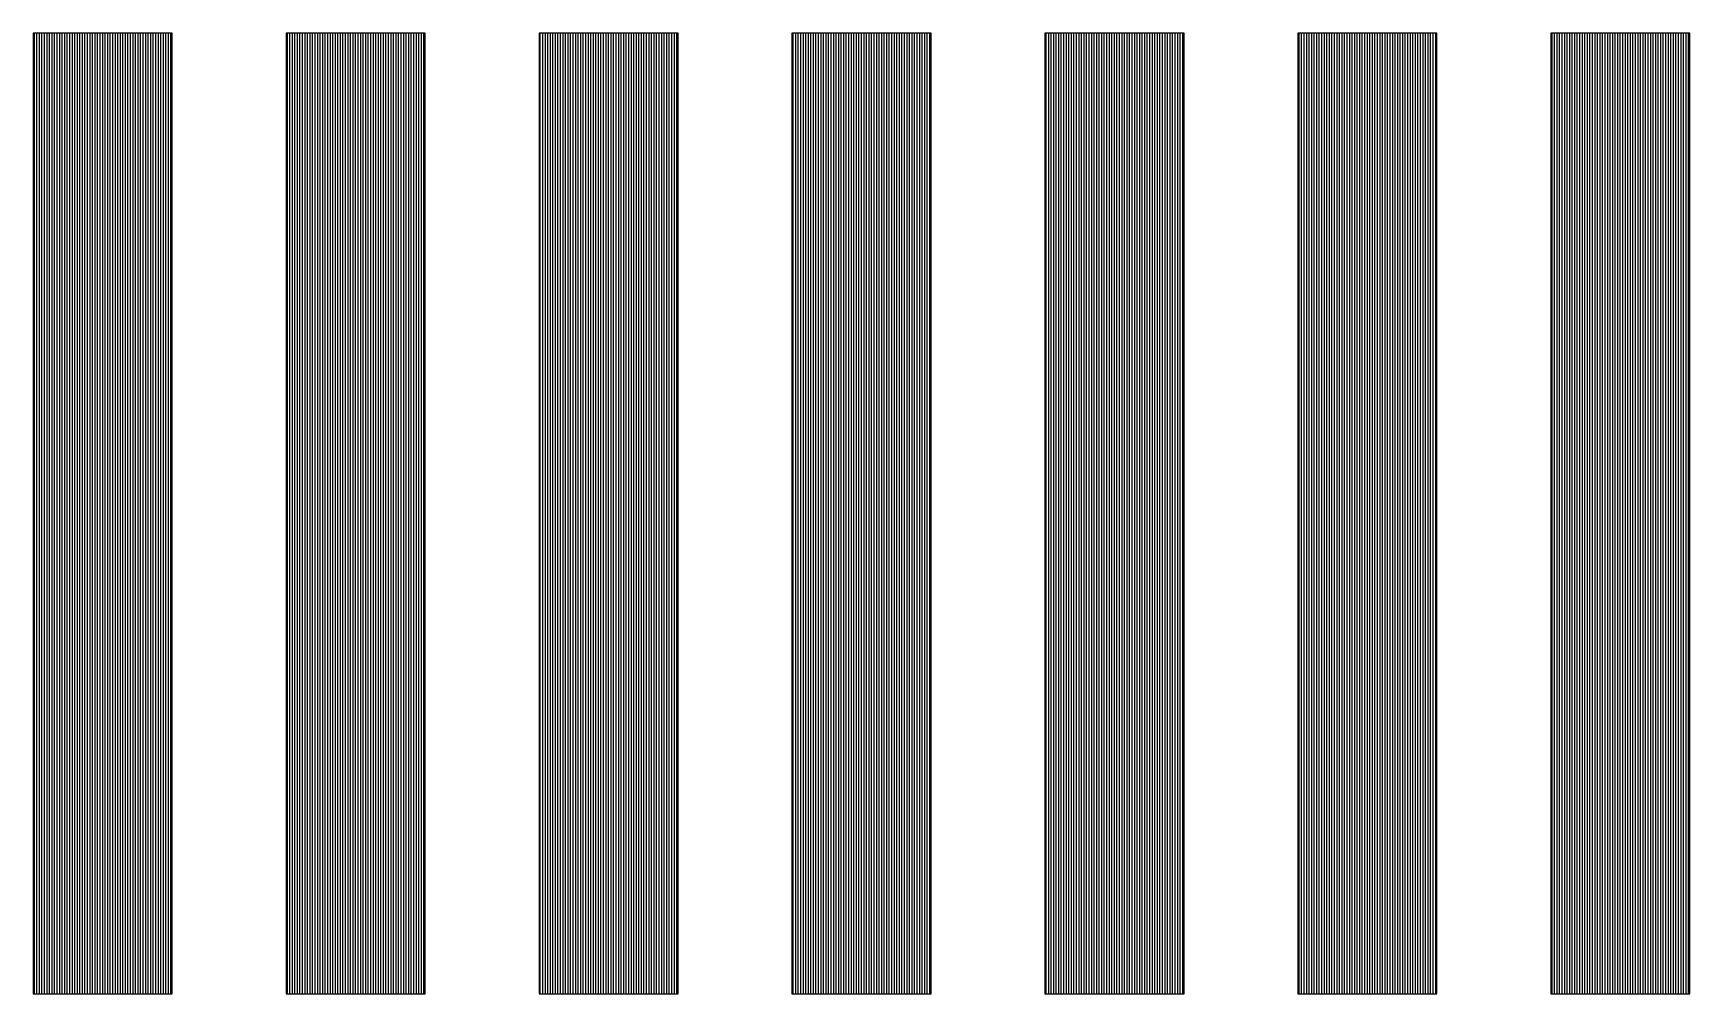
# Model space of a CAD drawing. Header units: millimetres. Extents: x 307.3 to 340, y -229.4 to -210.4.
import ezdxf

# ---------------------------------------------------------------- set-up
doc = ezdxf.new("R2010")
doc.units = ezdxf.units.MM
for name, color, linetype in [('fill', 4, 'Continuous'), ('outline_1', 3, 'Continuous'), ('outline_2', 3, 'Continuous'), ('outline_3', 3, 'Continuous'), ('outline_4', 3, 'Continuous'), ('outline_5', 3, 'Continuous'), ('outline_6', 3, 'Continuous'), ('outline_7', 3, 'Continuous')]:
    doc.layers.add(name, color=color, linetype=linetype)

msp = doc.modelspace()

# ---------------------------------------------------------------- linework, layer by layer
at = {"layer": 'fill'}
for points in [[(307.283, -229.381), (307.283, -210.381)], [(307.333, -229.381), (307.333, -210.381)], [(307.383, -229.381), (307.383, -210.381)], [(307.433, -229.381), (307.433, -210.381)], [(307.483, -229.381), (307.483, -210.381)], [(307.533, -229.381), (307.533, -210.381)], [(307.583, -229.381), (307.583, -210.381)], [(307.633, -229.381), (307.633, -210.381)], [(307.683, -229.381), (307.683, -210.381)], [(307.733, -229.381), (307.733, -210.381)], [(307.783, -229.381), (307.783, -210.381)], [(307.833, -229.381), (307.833, -210.381)], [(307.883, -229.381), (307.883, -210.381)], [(307.933, -229.381), (307.933, -210.381)], [(307.983, -229.381), (307.983, -210.381)], [(308.033, -229.381), (308.033, -210.381)], [(308.083, -229.381), (308.083, -210.381)], [(308.133, -229.381), (308.133, -210.381)], [(308.183, -229.381), (308.183, -210.381)], [(308.233, -229.381), (308.233, -210.381)], [(308.283, -229.381), (308.283, -210.381)], [(308.333, -229.381), (308.333, -210.381)], [(308.383, -229.381), (308.383, -210.381)], [(308.433, -229.381), (308.433, -210.381)], [(308.483, -229.381), (308.483, -210.381)], [(308.533, -229.381), (308.533, -210.381)], [(308.583, -229.381), (308.583, -210.381)], [(308.633, -229.381), (308.633, -210.381)], [(308.683, -229.381), (308.683, -210.381)], [(308.733, -229.381), (308.733, -210.381)], [(308.783, -229.381), (308.783, -210.381)], [(308.833, -229.381), (308.833, -210.381)], [(308.883, -229.381), (308.883, -210.381)], [(308.933, -229.381), (308.933, -210.381)], [(308.983, -229.381), (308.983, -210.381)], [(309.033, -229.381), (309.033, -210.381)], [(309.083, -229.381), (309.083, -210.381)], [(309.133, -229.381), (309.133, -210.381)], [(309.183, -229.381), (309.183, -210.381)], [(309.233, -229.381), (309.233, -210.381)], [(309.283, -229.381), (309.283, -210.381)], [(309.333, -229.381), (309.333, -210.381)], [(309.383, -229.381), (309.383, -210.381)], [(309.433, -229.381), (309.433, -210.381)], [(309.483, -229.381), (309.483, -210.381)], [(309.533, -229.381), (309.533, -210.381)], [(309.583, -229.381), (309.583, -210.381)], [(309.633, -229.381), (309.633, -210.381)], [(309.683, -229.381), (309.683, -210.381)], [(309.733, -229.381), (309.733, -210.381)], [(309.783, -229.381), (309.783, -210.381)], [(309.833, -229.381), (309.833, -210.381)], [(309.883, -229.381), (309.883, -210.381)], [(309.933, -229.381), (309.933, -210.381)], [(309.983, -229.381), (309.983, -210.381)], [(312.283, -229.381), (312.283, -210.381)], [(312.333, -229.381), (312.333, -210.381)], [(312.383, -229.381), (312.383, -210.381)], [(312.433, -229.381), (312.433, -210.381)], [(312.483, -229.381), (312.483, -210.381)], [(312.533, -229.381), (312.533, -210.381)], [(312.583, -229.381), (312.583, -210.381)], [(312.633, -229.381), (312.633, -210.381)], [(312.683, -229.381), (312.683, -210.381)], [(312.733, -229.381), (312.733, -210.381)], [(312.783, -229.381), (312.783, -210.381)], [(312.833, -229.381), (312.833, -210.381)], [(312.883, -229.381), (312.883, -210.381)], [(312.933, -229.381), (312.933, -210.381)], [(312.983, -229.381), (312.983, -210.381)], [(313.033, -229.381), (313.033, -210.381)], [(313.083, -229.381), (313.083, -210.381)], [(313.133, -229.381), (313.133, -210.381)], [(313.183, -229.381), (313.183, -210.381)], [(313.233, -229.381), (313.233, -210.381)], [(313.283, -229.381), (313.283, -210.381)], [(313.333, -229.381), (313.333, -210.381)], [(313.383, -229.381), (313.383, -210.381)], [(313.433, -229.381), (313.433, -210.381)], [(313.483, -229.381), (313.483, -210.381)], [(313.533, -229.381), (313.533, -210.381)], [(313.583, -229.381), (313.583, -210.381)], [(313.633, -229.381), (313.633, -210.381)], [(313.683, -229.381), (313.683, -210.381)], [(313.733, -229.381), (313.733, -210.381)], [(313.783, -229.381), (313.783, -210.381)], [(313.833, -229.381), (313.833, -210.381)], [(313.883, -229.381), (313.883, -210.381)], [(313.933, -229.381), (313.933, -210.381)], [(313.983, -229.381), (313.983, -210.381)], [(314.033, -229.381), (314.033, -210.381)], [(314.083, -229.381), (314.083, -210.381)], [(314.133, -229.381), (314.133, -210.381)], [(314.183, -229.381), (314.183, -210.381)], [(314.233, -229.381), (314.233, -210.381)], [(314.283, -229.381), (314.283, -210.381)], [(314.333, -229.381), (314.333, -210.381)], [(314.383, -229.381), (314.383, -210.381)], [(314.433, -229.381), (314.433, -210.381)], [(314.483, -229.381), (314.483, -210.381)], [(314.533, -229.381), (314.533, -210.381)], [(314.583, -229.381), (314.583, -210.381)], [(314.633, -229.381), (314.633, -210.381)], [(314.683, -229.381), (314.683, -210.381)], [(314.733, -229.381), (314.733, -210.381)], [(314.783, -229.381), (314.783, -210.381)], [(314.833, -229.381), (314.833, -210.381)], [(314.883, -229.381), (314.883, -210.381)], [(314.933, -229.381), (314.933, -210.381)], [(314.983, -229.381), (314.983, -210.381)], [(317.283, -229.381), (317.283, -210.381)], [(317.333, -229.381), (317.333, -210.381)], [(317.383, -229.381), (317.383, -210.381)], [(317.433, -229.381), (317.433, -210.381)], [(317.483, -229.381), (317.483, -210.381)], [(317.533, -229.381), (317.533, -210.381)], [(317.583, -229.381), (317.583, -210.381)], [(317.633, -229.381), (317.633, -210.381)], [(317.683, -229.381), (317.683, -210.381)], [(317.733, -229.381), (317.733, -210.381)], [(317.783, -229.381), (317.783, -210.381)], [(317.833, -229.381), (317.833, -210.381)], [(317.883, -229.381), (317.883, -210.381)], [(317.933, -229.381), (317.933, -210.381)], [(317.983, -229.381), (317.983, -210.381)], [(318.033, -229.381), (318.033, -210.381)], [(318.083, -229.381), (318.083, -210.381)], [(318.133, -229.381), (318.133, -210.381)], [(318.183, -229.381), (318.183, -210.381)], [(318.233, -229.381), (318.233, -210.381)], [(318.283, -229.381), (318.283, -210.381)], [(318.333, -229.381), (318.333, -210.381)], [(318.383, -229.381), (318.383, -210.381)], [(318.433, -229.381), (318.433, -210.381)], [(318.483, -229.381), (318.483, -210.381)], [(318.533, -229.381), (318.533, -210.381)], [(318.583, -229.381), (318.583, -210.381)], [(318.633, -229.381), (318.633, -210.381)], [(318.683, -229.381), (318.683, -210.381)], [(318.733, -229.381), (318.733, -210.381)], [(318.783, -229.381), (318.783, -210.381)], [(318.833, -229.381), (318.833, -210.381)], [(318.883, -229.381), (318.883, -210.381)], [(318.933, -229.381), (318.933, -210.381)], [(318.983, -229.381), (318.983, -210.381)], [(319.033, -229.381), (319.033, -210.381)], [(319.083, -229.381), (319.083, -210.381)], [(319.133, -229.381), (319.133, -210.381)], [(319.183, -229.381), (319.183, -210.381)], [(319.233, -229.381), (319.233, -210.381)], [(319.283, -229.381), (319.283, -210.381)], [(319.333, -229.381), (319.333, -210.381)], [(319.383, -229.381), (319.383, -210.381)], [(319.433, -229.381), (319.433, -210.381)], [(319.483, -229.381), (319.483, -210.381)], [(319.533, -229.381), (319.533, -210.381)], [(319.583, -229.381), (319.583, -210.381)], [(319.633, -229.381), (319.633, -210.381)], [(319.683, -229.381), (319.683, -210.381)], [(319.733, -229.381), (319.733, -210.381)], [(319.783, -229.381), (319.783, -210.381)], [(319.833, -229.381), (319.833, -210.381)], [(319.883, -229.381), (319.883, -210.381)], [(319.933, -229.381), (319.933, -210.381)], [(319.983, -229.381), (319.983, -210.381)], [(322.283, -229.381), (322.283, -210.381)], [(322.333, -229.381), (322.333, -210.381)], [(322.383, -229.381), (322.383, -210.381)], [(322.433, -229.381), (322.433, -210.381)], [(322.483, -229.381), (322.483, -210.381)], [(322.533, -229.381), (322.533, -210.381)], [(322.583, -229.381), (322.583, -210.381)], [(322.633, -229.381), (322.633, -210.381)], [(322.683, -229.381), (322.683, -210.381)], [(322.733, -229.381), (322.733, -210.381)], [(322.783, -229.381), (322.783, -210.381)], [(322.833, -229.381), (322.833, -210.381)], [(322.883, -229.381), (322.883, -210.381)], [(322.933, -229.381), (322.933, -210.381)], [(322.983, -229.381), (322.983, -210.381)], [(323.033, -229.381), (323.033, -210.381)], [(323.083, -229.381), (323.083, -210.381)], [(323.133, -229.381), (323.133, -210.381)], [(323.183, -229.381), (323.183, -210.381)], [(323.233, -229.381), (323.233, -210.381)], [(323.283, -229.381), (323.283, -210.381)], [(323.333, -229.381), (323.333, -210.381)], [(323.383, -229.381), (323.383, -210.381)], [(323.433, -229.381), (323.433, -210.381)], [(323.483, -229.381), (323.483, -210.381)], [(323.533, -229.381), (323.533, -210.381)], [(323.583, -229.381), (323.583, -210.381)], [(323.633, -229.381), (323.633, -210.381)], [(323.683, -229.381), (323.683, -210.381)], [(323.733, -229.381), (323.733, -210.381)], [(323.783, -229.381), (323.783, -210.381)], [(323.833, -229.381), (323.833, -210.381)], [(323.883, -229.381), (323.883, -210.381)], [(323.933, -229.381), (323.933, -210.381)], [(323.983, -229.381), (323.983, -210.381)], [(324.033, -229.381), (324.033, -210.381)], [(324.083, -229.381), (324.083, -210.381)], [(324.133, -229.381), (324.133, -210.381)], [(324.183, -229.381), (324.183, -210.381)], [(324.233, -229.381), (324.233, -210.381)], [(324.283, -229.381), (324.283, -210.381)], [(324.333, -229.381), (324.333, -210.381)], [(324.383, -229.381), (324.383, -210.381)], [(324.433, -229.381), (324.433, -210.381)], [(324.483, -229.381), (324.483, -210.381)], [(324.533, -229.381), (324.533, -210.381)], [(324.583, -229.381), (324.583, -210.381)], [(324.633, -229.381), (324.633, -210.381)], [(324.683, -229.381), (324.683, -210.381)], [(324.733, -229.381), (324.733, -210.381)], [(324.783, -229.381), (324.783, -210.381)], [(324.833, -229.381), (324.833, -210.381)], [(324.883, -229.381), (324.883, -210.381)], [(324.933, -229.381), (324.933, -210.381)], [(324.983, -229.381), (324.983, -210.381)], [(327.283, -229.381), (327.283, -210.381)], [(327.333, -229.381), (327.333, -210.381)], [(327.383, -229.381), (327.383, -210.381)], [(327.433, -229.381), (327.433, -210.381)], [(327.483, -229.381), (327.483, -210.381)], [(327.533, -229.381), (327.533, -210.381)], [(327.583, -229.381), (327.583, -210.381)], [(327.633, -229.381), (327.633, -210.381)], [(327.683, -229.381), (327.683, -210.381)], [(327.733, -229.381), (327.733, -210.381)], [(327.783, -229.381), (327.783, -210.381)], [(327.833, -229.381), (327.833, -210.381)], [(327.883, -229.381), (327.883, -210.381)], [(327.933, -229.381), (327.933, -210.381)], [(327.983, -229.381), (327.983, -210.381)], [(328.033, -229.381), (328.033, -210.381)], [(328.083, -229.381), (328.083, -210.381)], [(328.133, -229.381), (328.133, -210.381)], [(328.183, -229.381), (328.183, -210.381)], [(328.233, -229.381), (328.233, -210.381)], [(328.283, -229.381), (328.283, -210.381)], [(328.333, -229.381), (328.333, -210.381)], [(328.383, -229.381), (328.383, -210.381)], [(328.433, -229.381), (328.433, -210.381)], [(328.483, -229.381), (328.483, -210.381)], [(328.533, -229.381), (328.533, -210.381)], [(328.583, -229.381), (328.583, -210.381)], [(328.633, -229.381), (328.633, -210.381)], [(328.683, -229.381), (328.683, -210.381)], [(328.733, -229.381), (328.733, -210.381)], [(328.783, -229.381), (328.783, -210.381)], [(328.833, -229.381), (328.833, -210.381)], [(328.883, -229.381), (328.883, -210.381)], [(328.933, -229.381), (328.933, -210.381)], [(328.983, -229.381), (328.983, -210.381)], [(329.033, -229.381), (329.033, -210.381)], [(329.083, -229.381), (329.083, -210.381)], [(329.133, -229.381), (329.133, -210.381)], [(329.183, -229.381), (329.183, -210.381)], [(329.233, -229.381), (329.233, -210.381)], [(329.283, -229.381), (329.283, -210.381)], [(329.333, -229.381), (329.333, -210.381)], [(329.383, -229.381), (329.383, -210.381)], [(329.433, -229.381), (329.433, -210.381)], [(329.483, -229.381), (329.483, -210.381)], [(329.533, -229.381), (329.533, -210.381)], [(329.583, -229.381), (329.583, -210.381)], [(329.633, -229.381), (329.633, -210.381)], [(329.683, -229.381), (329.683, -210.381)], [(329.733, -229.381), (329.733, -210.381)], [(329.783, -229.381), (329.783, -210.381)], [(329.833, -229.381), (329.833, -210.381)], [(329.883, -229.381), (329.883, -210.381)], [(329.933, -229.381), (329.933, -210.381)], [(329.983, -229.381), (329.983, -210.381)], [(332.283, -229.381), (332.283, -210.381)], [(332.333, -229.381), (332.333, -210.381)], [(332.383, -229.381), (332.383, -210.381)], [(332.433, -229.381), (332.433, -210.381)], [(332.483, -229.381), (332.483, -210.381)], [(332.533, -229.381), (332.533, -210.381)], [(332.583, -229.381), (332.583, -210.381)], [(332.633, -229.381), (332.633, -210.381)], [(332.683, -229.381), (332.683, -210.381)], [(332.733, -229.381), (332.733, -210.381)], [(332.783, -229.381), (332.783, -210.381)], [(332.833, -229.381), (332.833, -210.381)], [(332.883, -229.381), (332.883, -210.381)], [(332.933, -229.381), (332.933, -210.381)], [(332.983, -229.381), (332.983, -210.381)], [(333.033, -229.381), (333.033, -210.381)], [(333.083, -229.381), (333.083, -210.381)], [(333.133, -229.381), (333.133, -210.381)], [(333.183, -229.381), (333.183, -210.381)], [(333.233, -229.381), (333.233, -210.381)], [(333.283, -229.381), (333.283, -210.381)], [(333.333, -229.381), (333.333, -210.381)], [(333.383, -229.381), (333.383, -210.381)], [(333.433, -229.381), (333.433, -210.381)], [(333.483, -229.381), (333.483, -210.381)], [(333.533, -229.381), (333.533, -210.381)], [(333.583, -229.381), (333.583, -210.381)], [(333.633, -229.381), (333.633, -210.381)], [(333.683, -229.381), (333.683, -210.381)], [(333.733, -229.381), (333.733, -210.381)], [(333.783, -229.381), (333.783, -210.381)], [(333.833, -229.381), (333.833, -210.381)], [(333.883, -229.381), (333.883, -210.381)], [(333.933, -229.381), (333.933, -210.381)], [(333.983, -229.381), (333.983, -210.381)], [(334.033, -229.381), (334.033, -210.381)], [(334.083, -229.381), (334.083, -210.381)], [(334.133, -229.381), (334.133, -210.381)], [(334.183, -229.381), (334.183, -210.381)], [(334.233, -229.381), (334.233, -210.381)], [(334.283, -229.381), (334.283, -210.381)], [(334.333, -229.381), (334.333, -210.381)], [(334.383, -229.381), (334.383, -210.381)], [(334.433, -229.381), (334.433, -210.381)], [(334.483, -229.381), (334.483, -210.381)], [(334.533, -229.381), (334.533, -210.381)], [(334.583, -229.381), (334.583, -210.381)], [(334.633, -229.381), (334.633, -210.381)], [(334.683, -229.381), (334.683, -210.381)], [(334.733, -229.381), (334.733, -210.381)], [(334.783, -229.381), (334.783, -210.381)], [(334.833, -229.381), (334.833, -210.381)], [(334.883, -229.381), (334.883, -210.381)], [(334.933, -229.381), (334.933, -210.381)], [(334.983, -229.381), (334.983, -210.381)], [(337.283, -229.381), (337.283, -210.381)], [(337.333, -229.381), (337.333, -210.381)], [(337.383, -229.381), (337.383, -210.381)], [(337.433, -229.381), (337.433, -210.381)], [(337.483, -229.381), (337.483, -210.381)], [(337.533, -229.381), (337.533, -210.381)], [(337.583, -229.381), (337.583, -210.381)], [(337.633, -229.381), (337.633, -210.381)], [(337.683, -229.381), (337.683, -210.381)], [(337.733, -229.381), (337.733, -210.381)], [(337.783, -229.381), (337.783, -210.381)], [(337.833, -229.381), (337.833, -210.381)], [(337.883, -229.381), (337.883, -210.381)], [(337.933, -229.381), (337.933, -210.381)], [(337.983, -229.381), (337.983, -210.381)], [(338.033, -229.381), (338.033, -210.381)], [(338.083, -229.381), (338.083, -210.381)], [(338.133, -229.381), (338.133, -210.381)], [(338.183, -229.381), (338.183, -210.381)], [(338.233, -229.381), (338.233, -210.381)], [(338.283, -229.381), (338.283, -210.381)], [(338.333, -229.381), (338.333, -210.381)], [(338.383, -229.381), (338.383, -210.381)], [(338.433, -229.381), (338.433, -210.381)], [(338.483, -229.381), (338.483, -210.381)], [(338.533, -229.381), (338.533, -210.381)], [(338.583, -229.381), (338.583, -210.381)], [(338.633, -229.381), (338.633, -210.381)], [(338.683, -229.381), (338.683, -210.381)], [(338.733, -229.381), (338.733, -210.381)], [(338.783, -229.381), (338.783, -210.381)], [(338.833, -229.381), (338.833, -210.381)], [(338.883, -229.381), (338.883, -210.381)], [(338.933, -229.381), (338.933, -210.381)], [(338.983, -229.381), (338.983, -210.381)], [(339.033, -229.381), (339.033, -210.381)], [(339.083, -229.381), (339.083, -210.381)], [(339.133, -229.381), (339.133, -210.381)], [(339.183, -229.381), (339.183, -210.381)], [(339.233, -229.381), (339.233, -210.381)], [(339.283, -229.381), (339.283, -210.381)], [(339.333, -229.381), (339.333, -210.381)], [(339.383, -229.381), (339.383, -210.381)], [(339.433, -229.381), (339.433, -210.381)], [(339.483, -229.381), (339.483, -210.381)], [(339.533, -229.381), (339.533, -210.381)], [(339.583, -229.381), (339.583, -210.381)], [(339.633, -229.381), (339.633, -210.381)], [(339.683, -229.381), (339.683, -210.381)], [(339.733, -229.381), (339.733, -210.381)], [(339.783, -229.381), (339.783, -210.381)], [(339.833, -229.381), (339.833, -210.381)], [(339.883, -229.381), (339.883, -210.381)], [(339.933, -229.381), (339.933, -210.381)], [(339.983, -229.381), (339.983, -210.381)]]:
    msp.add_lwpolyline(points, dxfattribs=at)
at = {"layer": 'outline_1'}
msp.add_lwpolyline([(307.258, -229.381), (310.008, -229.381), (310.008, -210.381), (307.258, -210.381)], close=True, dxfattribs=at)
at = {"layer": 'outline_2'}
msp.add_lwpolyline([(312.258, -229.381), (315.008, -229.381), (315.008, -210.381), (312.258, -210.381)], close=True, dxfattribs=at)
at = {"layer": 'outline_3'}
msp.add_lwpolyline([(317.258, -229.381), (320.008, -229.381), (320.008, -210.381), (317.258, -210.381)], close=True, dxfattribs=at)
at = {"layer": 'outline_4'}
msp.add_lwpolyline([(322.258, -229.381), (325.008, -229.381), (325.008, -210.381), (322.258, -210.381)], close=True, dxfattribs=at)
at = {"layer": 'outline_5'}
msp.add_lwpolyline([(327.258, -229.381), (330.008, -229.381), (330.008, -210.381), (327.258, -210.381)], close=True, dxfattribs=at)
at = {"layer": 'outline_6'}
msp.add_lwpolyline([(332.258, -229.381), (335.008, -229.381), (335.008, -210.381), (332.258, -210.381)], close=True, dxfattribs=at)
at = {"layer": 'outline_7'}
msp.add_lwpolyline([(337.258, -229.381), (340.008, -229.381), (340.008, -210.381), (337.258, -210.381)], close=True, dxfattribs=at)

doc.saveas('drawing.dxf')
